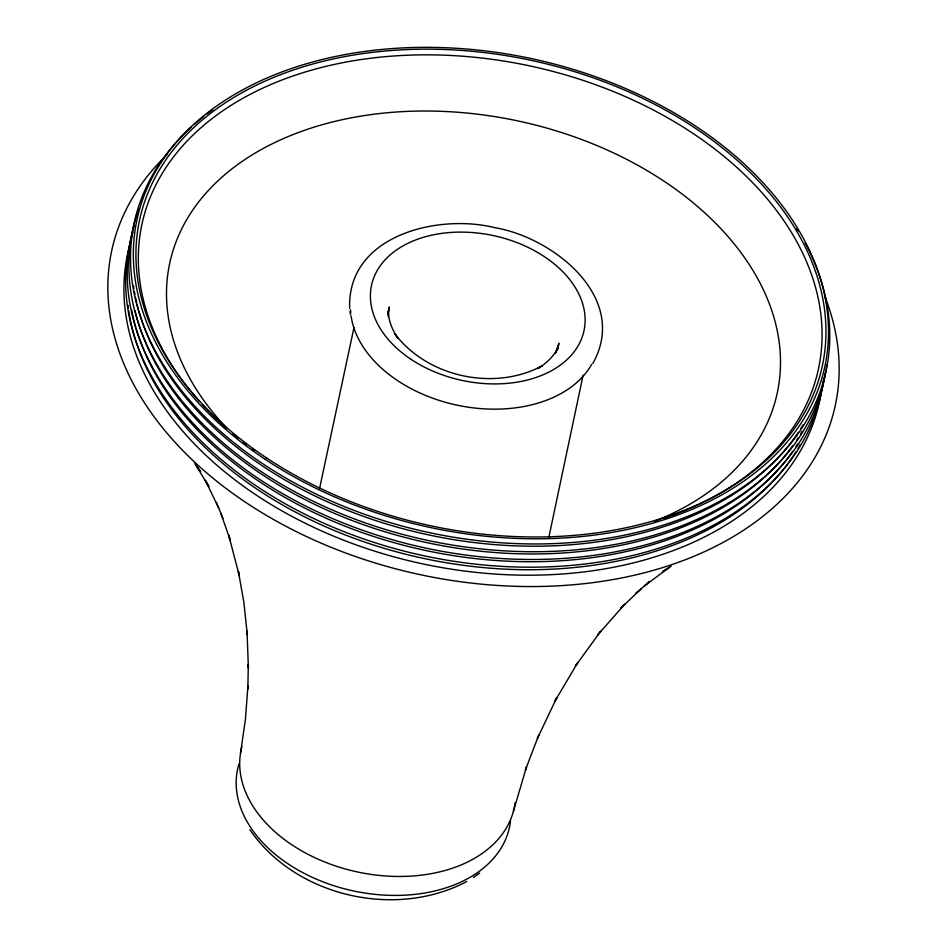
<?xml version="1.0" encoding="UTF-8"?>
<svg xmlns="http://www.w3.org/2000/svg" width="947" height="947" viewBox="0 0 947 947"><rect width="100%" height="100%" fill="white"/><g stroke="black" fill="none" stroke-linecap="round" stroke-linejoin="round"><path stroke-width="1.42" d="M388.4 315.209L389.312 306.994L387.773 314.203M240.55 753.019L245.427 719.306L247.96 685.533L247.842 689.061L248.327 664.321L248.386 667.978L247.037 631.093L247.297 634.999L243.935 602.73L238.395 571.443L239.366 575.989L228.689 535.091L230.263 540.169L220.698 512.931M557.712 349.029L558.943 343.252L555.487 353.018L558.339 347.324C553.865 356.238 546.383 363.364 537.896 368.466L542.347 365.708C494.701 391.513 428.032 377.32 395.148 334.244L398.095 338.576C392.449 330.456 388.566 320.891 388.152 310.936L388.436 317.304M548.727 537.86L583.115 375.13M319.494 488.853L353.965 327.638M513.381 811.354L526.544 766.75L525.407 769.982L538.713 735.192L537.351 738.506L556.954 697.359L555.12 700.816L577.8 662.509L575.385 666.155L600.647 631.27L597.521 635.141L624.771 604.162L620.794 608.282L640.882 588.987L636.041 593.213L649.358 581.636L644.362 585.992L669.493 567.289L662.592 571.621L671.151 566.282M592.834 363.482C629.589 298.009 553.888 237.744 495.044 227.706C437.928 213.406 346.851 235.33 349.68 308.462M479.62 873.098L473.464 877.478M466.812 881.491C395.68 919.253 295.582 896.667 249.854 829.667M194.798 463.485L200.527 471.499L195.555 464.598L208.873 486.628L205.345 480.318L218.71 508.054M216.378 502.36L222.947 518.459M350.035 311.575L350.544 314.688M199.45 401.481A345.904 235.91 12 0 1 276.796 82.046A345.904 235.91 12 0 1 748.781 178.77A345.904 235.91 12 0 1 699.667 503.993M698.365 504.609A345.904 235.91 12 0 1 689.037 508.776M687.688 509.344A345.904 235.91 12 0 1 679.461 512.682M678.253 513.144A345.904 235.91 12 0 1 670.89 515.878M669.647 516.328A345.904 235.91 12 0 1 663.397 518.471M658.331 520.104A345.904 235.91 12 0 1 654.495 521.288M254.341 450.571A345.904 235.91 12 0 1 252.103 448.937M246.611 444.818A345.904 235.91 12 0 1 243.355 442.308M238.04 438.059A345.904 235.91 12 0 1 232.832 433.75M226.735 428.494A345.904 235.91 12 0 1 202.398 404.724M226.735 428.103A310.616 211.844 12 0 1 291.262 135.279A310.616 211.844 12 0 1 720.868 228.665A310.616 211.844 12 0 1 654.922 521.17M809.425 251.357A353.752 241.26 12 0 1 435.431 533.895A353.752 241.26 12 0 1 191.472 126.922M194.455 124.246A353.752 241.26 12 0 1 203.794 116.481M207.026 113.971A353.752 241.26 12 0 1 212.554 109.876M796.818 228.582A353.752 241.26 12 0 1 798.285 230.95M805.116 242.905A353.752 241.26 12 0 1 808.833 250.15M824.6 295.831A369.957 252.304 12 0 1 419.509 574.521A369.957 252.304 12 0 1 167.548 154.183M514.6 805.944A139.588 95.197 12 0 1 356.841 871.832A139.588 95.197 12 0 1 241.947 746.52M515.097 802.654A139.588 95.197 12 0 1 514.777 804.855M821.913 386.778A353.693 241.213 12 0 1 423.747 564.092A353.693 241.213 12 0 1 131.16 240.526M823.618 378.776A353.693 241.213 12 0 1 425.452 556.09A353.693 241.213 12 0 1 132.864 232.524M824.967 373.816A353.752 241.26 12 0 1 429.109 548.798A353.752 241.26 12 0 1 132.9 230.157M133.267 228.795A353.752 241.26 12 0 1 134.048 226.096M825.997 370.23A353.752 241.26 12 0 1 421.699 539.08A353.752 241.26 12 0 1 136.948 214.306M137.386 212.968A353.752 241.26 12 0 1 138.783 208.979M826.802 364.666A353.752 241.26 12 0 1 826.21 368.845M510.516 820.824A138.984 94.783 12 0 1 354.391 891.139A138.984 94.783 12 0 1 239.023 763.909M800.168 444.699A351.586 239.78 12 0 1 798.001 448.416M795.752 452.098A351.586 239.78 12 0 1 424.895 558.683A351.586 239.78 12 0 1 128.745 310.865M128.354 308.012A351.586 239.78 12 0 1 127.999 305.171M802.085 431.418A351.586 239.78 12 0 1 800.617 433.892M798.321 437.55A351.586 239.78 12 0 1 796.747 439.976M792.603 445.954A351.586 239.78 12 0 1 431.252 543.554A351.586 239.78 12 0 1 135.125 310.829M802.997 424.895A351.586 239.78 12 0 1 800.748 428.577M798.392 432.223A351.586 239.78 12 0 1 791.633 441.728M790.745 442.888A351.586 239.78 12 0 1 434.898 536.203A351.586 239.78 12 0 1 139.008 311.646M138.605 310.214A351.586 239.78 12 0 1 137.114 304.496M136.77 303.076A351.586 239.78 12 0 1 135.504 297.358M134.948 294.493A351.586 239.78 12 0 1 134.427 291.64M133.965 288.788A351.586 239.78 12 0 1 133.539 285.935M591.662 364.382A125.939 85.881 12 0 1 590.632 366.146M590.088 367.034A125.939 85.881 12 0 1 456.892 405.127A125.939 85.881 12 0 1 351.1 315.931M350.745 312.865A125.939 85.881 12 0 1 350.544 309.823M797.445 444.096A351.586 239.78 12 0 1 795.894 446.522M792.639 451.328A351.586 239.78 12 0 1 438.485 553.06A351.586 239.78 12 0 1 136.072 328.384M135.717 327.153A351.586 239.78 12 0 1 131.645 310.012M265.278 459.366A351.68 239.84 12 0 0 824.837 366.596A351.68 239.84 12 0 0 352.686 53.245A351.68 239.84 12 0 0 265.278 459.366M266.876 458.135A349.064 238.064 12 0 0 822.292 366.051A349.064 238.064 12 0 0 353.645 55.021A349.064 238.064 12 0 0 266.876 458.135M411.14 359.387A108.633 74.091 12 0 0 583.991 330.728A108.633 74.091 12 0 0 438.141 233.933A108.633 74.091 12 0 0 411.14 359.387"/></g></svg>
